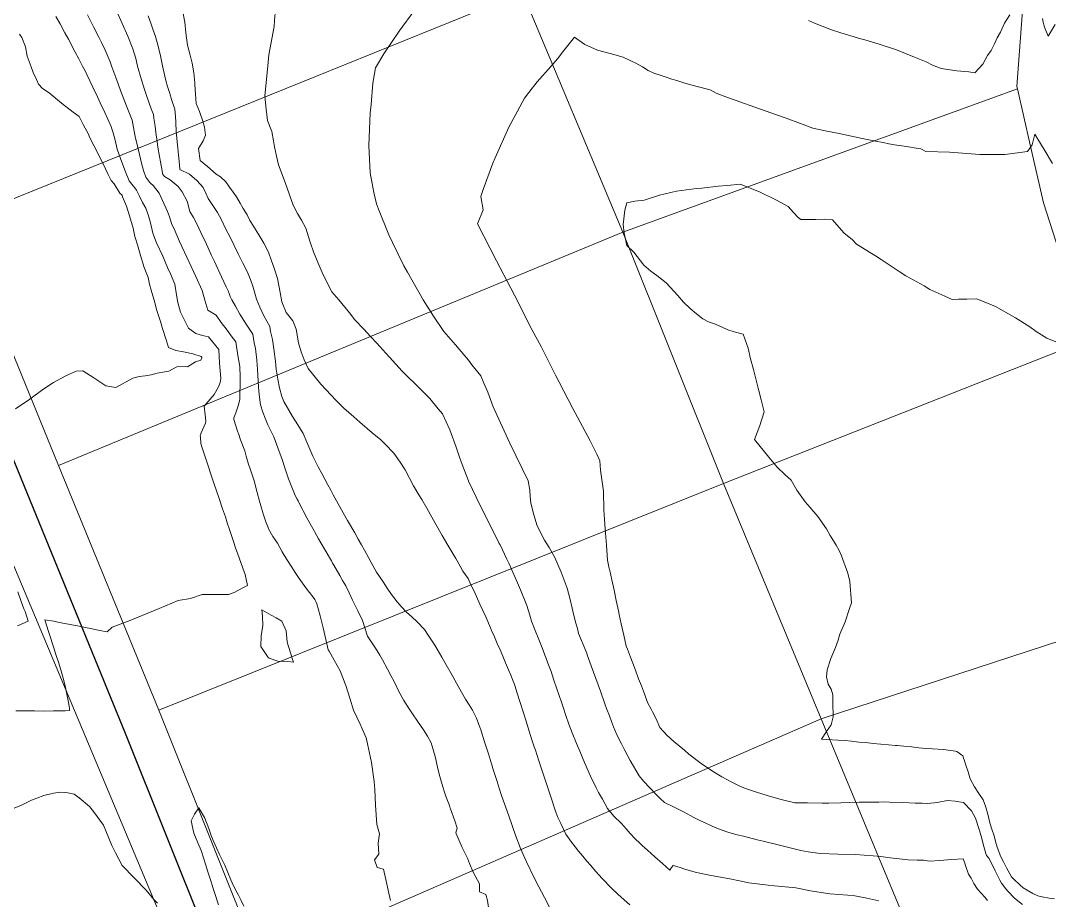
# Model space of a CAD drawing. Header units: inches. Extents: x 11351264 to 11356330, y 6702313 to 6706468.
# Drawn here: x 11352078.2 to 11352467.3, y 6704427.4 to 6704759.9 of the extents above; entities that cross this region are included whole.
import ezdxf

# ---------------------------------------------------------------- set-up
doc = ezdxf.new("R2010")
doc.units = ezdxf.units.IN
doc.header["$MEASUREMENT"] = 0
doc.layers.add('Shumate_Contours_clip1', color=7, linetype='Continuous', lineweight=0)
doc.layers.add('Shumate_Parcels_clip1', color=7, linetype='Continuous', lineweight=0)
doc.layers.add('Shumate_Streets_clip1', color=7, linetype='Continuous')

msp = doc.modelspace()

# ---------------------------------------------------------------- linework, layer by layer
at = {"layer": 'Shumate_Contours_clip1'}
for points, elevation in [([(11352091.59, 6704761.5), (11352093.13, 6704758.72), (11352095, 6704755.37), (11352096.38, 6704752.87), (11352098.92, 6704748.06), (11352100.26, 6704745.53), (11352101.68, 6704742.74), (11352102.59, 6704740.92), (11352103.27, 6704739.53), (11352105.5, 6704734.83), (11352107.27, 6704731.09), (11352108.33, 6704728.9), (11352110.03, 6704725.21), (11352112.35, 6704720.21), (11352113.21, 6704717.57), (11352113.94, 6704714.72), (11352114.71, 6704711.31), (11352116.19, 6704707.5), (11352117.87, 6704702.78), (11352119.34, 6704699.43), (11352120.83, 6704697.49), (11352121.41, 6704696.78), (11352122.09, 6704695.9), (11352123.07, 6704693.84), (11352124.34, 6704691.2), (11352125.58, 6704689), (11352126.58, 6704686.19), (11352127.32, 6704683.46), (11352128.28, 6704679.65), (11352129.66, 6704675.94), (11352131.97, 6704670.88), (11352133.81, 6704666.67), (11352134.87, 6704664.27), (11352136.49, 6704660.38), (11352137.16, 6704656.33), (11352137.71, 6704653.42), (11352138.72, 6704649.74), (11352141.78, 6704643.64), (11352142.73, 6704642.93), (11352144.45, 6704641.7), (11352147.05, 6704640.9), (11352149.28, 6704640.36), (11352153.19, 6704635.66), (11352153.46, 6704630.48), (11352153.93, 6704624.62), (11352153.72, 6704623.18), (11352153.1, 6704621.51), (11352151.46, 6704618.64), (11352149.93, 6704616.9), (11352147.69, 6704614.19), (11352148.06, 6704610.89), (11352148.31, 6704608.54), (11352148.13, 6704607.79), (11352146.53, 6704604.1), (11352146.23, 6704603.35), (11352146.12, 6704603.09), (11352146.2, 6704602.45), (11352146.33, 6704600.07), (11352146.86, 6704598.42), (11352147.87, 6704595.42), (11352148.88, 6704592.42), (11352150.45, 6704587.72), (11352151.34, 6704585.14), (11352152.33, 6704582.2), (11352153.31, 6704579.28), (11352154.61, 6704575.4), (11352155.65, 6704572.32), (11352156.38, 6704570.13), (11352157.25, 6704567.57), (11352158.76, 6704563.07), (11352159.51, 6704560.66), (11352160.82, 6704556.9), (11352162.24, 6704553.03), (11352163.14, 6704550.61), (11352164.08, 6704546.39), (11352162.23, 6704545.53), (11352159, 6704543.82), (11352157.89, 6704543.44), (11352156.98, 6704543.08), (11352154.63, 6704542.96), (11352152.02, 6704543.03), (11352149.42, 6704543.08), (11352146.83, 6704542.98), (11352142.52, 6704541.54), (11352137.75, 6704540.76), (11352130.62, 6704537.68), (11352119.92, 6704533.27), (11352112.83, 6704530.63), (11352110.94, 6704528.96), (11352108.01, 6704529.47), (11352105.23, 6704530.02), (11352102.17, 6704530.66), (11352099.76, 6704531.13), (11352099.09, 6704531.26), (11352098.99, 6704531.28), (11352096.99, 6704531.65), (11352094.91, 6704532.05), (11352092.84, 6704532.47), (11352090.76, 6704532.89), (11352087.34, 6704533.47), (11352088.82, 6704529.1), (11352089.17, 6704527.92), (11352090.71, 6704523.19), (11352091.61, 6704520.34), (11352092.51, 6704517.48), (11352093.39, 6704514.61), (11352094.62, 6704510.53), (11352095.21, 6704507.9), (11352095.76, 6704505.31), (11352096.33, 6704502.14), (11352096.6, 6704500.86), (11352096.77, 6704500.12), (11352096.78, 6704499.13), (11352095.03, 6704498.99), (11352090.63, 6704499), (11352087.16, 6704498.95), (11352083.44, 6704499.08), (11352079.39, 6704499.11), (11352076.38, 6704499.04)], 1432), ([(11352103.5, 6704762.11), (11352104.64, 6704759.89), (11352105.83, 6704757.59), (11352107.85, 6704753.65), (11352108.82, 6704751.64), (11352110.16, 6704748.79), (11352112.04, 6704744.41), (11352112.72, 6704742.51), (11352114.24, 6704738.45), (11352116.33, 6704732.54), (11352118.34, 6704727.37), (11352120.41, 6704722.3), (11352120.97, 6704719.59), (11352121.6, 6704716.18), (11352122.79, 6704710.97), (11352123.99, 6704706), (11352124.65, 6704703.29), (11352125.58, 6704700.72), (11352127.09, 6704698.72), (11352127.4, 6704698.44), (11352128.41, 6704697.6), (11352130.68, 6704694.76), (11352132.56, 6704690.56), (11352133.73, 6704687.78), (11352134.57, 6704685.8), (11352135.44, 6704682.9), (11352136.32, 6704681.2), (11352138.37, 6704676.47), (11352139.25, 6704674.57), (11352141.05, 6704670.56), (11352142.72, 6704666.97), (11352144.53, 6704663.16), (11352146.9, 6704657.89), (11352147.95, 6704654.3), (11352149.03, 6704650.54), (11352152.19, 6704648.64), (11352154.08, 6704645.88), (11352156.3, 6704642.96), (11352157.89, 6704640.78), (11352159.63, 6704638.55), (11352160.43, 6704633.4), (11352161.19, 6704629.23), (11352161.3, 6704625.29), (11352161.23, 6704621.81), (11352161.19, 6704619.5), (11352161.17, 6704616.67), (11352160.49, 6704614.38), (11352159.57, 6704611.7), (11352158.83, 6704609.76), (11352158.84, 6704609.16), (11352160.43, 6704604.42), (11352160.57, 6704603.88), (11352161.35, 6704601.52), (11352163.02, 6704597.34), (11352163.48, 6704595.37), (11352164.23, 6704592.65), (11352165.27, 6704589.71), (11352166.5, 6704585.94), (11352167.63, 6704581.56), (11352168.58, 6704578.31), (11352169.38, 6704575.71), (11352170.1, 6704573.11), (11352170.99, 6704570.51), (11352171.79, 6704568.33), (11352172.01, 6704567.87), (11352173.62, 6704564.98), (11352175.36, 6704562.37), (11352177.18, 6704559.16), (11352178.87, 6704556.24), (11352180.74, 6704553.32), (11352182.04, 6704551.38), (11352183.63, 6704549.04), (11352186.08, 6704545.59), (11352188.88, 6704542.02), (11352189.48, 6704541.07), (11352189.82, 6704540.39), (11352190.21, 6704539.44), (11352191.51, 6704534.91), (11352192.66, 6704530.43), (11352193.71, 6704525.98), (11352194.56, 6704522.14), (11352194.89, 6704521.6), (11352196.84, 6704518.16), (11352197.99, 6704516.19), (11352199.04, 6704514.17), (11352200.1, 6704511.57), (11352201.21, 6704508.61), (11352202.72, 6704503.85), (11352204.11, 6704499.25), (11352206.66, 6704493.97), (11352207.52, 6704491.94), (11352208.86, 6704488.89), (11352209.36, 6704486.55), (11352210.96, 6704479.47), (11352211.89, 6704472.34), (11352212.16, 6704469.35), (11352212.43, 6704463.35), (11352212.96, 6704456.14), (11352213.89, 6704452.54), (11352213.4, 6704448.99), (11352213.73, 6704444.87), (11352212.12, 6704442.76), (11352213.12, 6704439.84), (11352215.5, 6704439.24), (11352216.38, 6704435.29), (11352217.27, 6704431.33), (11352218.08, 6704427.33)], 1430), ([(11352114.47, 6704763.66), (11352116.61, 6704758.88), (11352118.75, 6704754.1), (11352120.7, 6704749.22), (11352121.75, 6704745.6), (11352122.39, 6704742.7), (11352123.77, 6704737.88), (11352125.19, 6704733.49), (11352125.99, 6704731.23), (11352127.62, 6704726.63), (11352128.48, 6704724.4), (11352128.59, 6704723.07), (11352129.07, 6704720.04), (11352129.36, 6704717.62), (11352129.88, 6704714.28), (11352130.17, 6704712.15), (11352130.75, 6704708.62), (11352131.09, 6704706.6), (11352131.75, 6704703.15), (11352131.92, 6704702.02), (11352132.7, 6704700.97), (11352134.76, 6704699.8), (11352137.81, 6704697.24), (11352139.27, 6704695.24), (11352141.18, 6704691.75), (11352142.23, 6704687.76), (11352143.58, 6704685.57), (11352145.01, 6704682.89), (11352147.01, 6704678.49), (11352148.09, 6704676.29), (11352150.33, 6704671.39), (11352151.49, 6704668.91), (11352154.24, 6704663.09), (11352155.96, 6704659.29), (11352156.7, 6704657.82), (11352157.14, 6704656.74), (11352157.5, 6704655.7), (11352158.14, 6704654.34), (11352159.47, 6704651.98), (11352161.09, 6704649.02), (11352163.52, 6704645.2), (11352166.07, 6704641.44), (11352166.56, 6704638.17), (11352167.06, 6704635.95), (11352167.6, 6704631.57), (11352167.78, 6704628.09), (11352168.01, 6704623.78), (11352168.23, 6704621.39), (11352168.42, 6704618.59), (11352168.95, 6704614.68), (11352169.82, 6704611.93), (11352170.67, 6704609.69), (11352171.72, 6704607.2), (11352174.02, 6704602.58), (11352175.04, 6704599.8), (11352175.97, 6704597.09), (11352176.96, 6704594.4), (11352178.29, 6704590.58), (11352179.57, 6704586.71), (11352181, 6704582.95), (11352182.09, 6704580.45), (11352182.76, 6704579.1), (11352183.14, 6704578.37), (11352183.59, 6704577.5), (11352186.44, 6704572.03), (11352189.31, 6704566.82), (11352190.94, 6704564), (11352193.03, 6704560.36), (11352195.77, 6704555.73), (11352196.24, 6704554.92), (11352196.48, 6704554.55), (11352196.72, 6704554.16), (11352198.97, 6704550.23), (11352200, 6704548.34), (11352201.17, 6704546.27), (11352202.46, 6704543.66), (11352203.71, 6704540.85), (11352205.75, 6704536.89), (11352207.51, 6704533.19), (11352209.43, 6704527.32), (11352210.73, 6704525.36), (11352212.5, 6704522.68), (11352214.03, 6704520.12), (11352215.04, 6704518.28), (11352216.93, 6704514.82), (11352218.38, 6704512.2), (11352219.51, 6704510.15), (11352221.19, 6704506.59), (11352223.1, 6704502.99), (11352225.16, 6704499.78), (11352226.38, 6704497.92), (11352228.34, 6704495.17), (11352230.65, 6704491.89), (11352232.09, 6704489.51), (11352233.48, 6704486.97), (11352235, 6704481.77), (11352236.16, 6704476.61), (11352236.8, 6704474.24), (11352237.88, 6704470.31), (11352238.5, 6704468.35), (11352239.22, 6704466.4), (11352240.38, 6704463.24), (11352240.73, 6704462.3), (11352240.86, 6704461.96), (11352242.47, 6704457.42), (11352243.32, 6704454.68), (11352242.78, 6704452.88), (11352243.93, 6704450.24), (11352245.21, 6704447.38), (11352247.22, 6704443.33), (11352248.03, 6704441.29), (11352249.41, 6704438.05), (11352251.76, 6704433.7), (11352251.73, 6704430.68), (11352254.14, 6704429.57), (11352254.75, 6704427.4), (11352255.32, 6704423.82)], 1428), ([(11352126.46, 6704761.73), (11352127.51, 6704758.97), (11352128.25, 6704756.68), (11352129.26, 6704753.98), (11352130.23, 6704750.27), (11352131.11, 6704746.59), (11352131.9, 6704742.9), (11352132.82, 6704738.92), (11352133.12, 6704737.34), (11352133.79, 6704735.08), (11352134.61, 6704732.38), (11352135.31, 6704730.17), (11352136.54, 6704726.5), (11352136.84, 6704723.63), (11352136.94, 6704721.6), (11352137.08, 6704717.84), (11352137.73, 6704711.77), (11352137.99, 6704709.25), (11352138.14, 6704706.83), (11352138.39, 6704703.65), (11352142.15, 6704701.87), (11352144.83, 6704699.5), (11352147.23, 6704696.88), (11352148.22, 6704694.76), (11352149.11, 6704692.69), (11352151.16, 6704689.72), (11352152.69, 6704687.35), (11352154.18, 6704684.67), (11352155.88, 6704681.16), (11352157.47, 6704678.12), (11352160.45, 6704671.81), (11352162.32, 6704668.27), (11352164.08, 6704664.84), (11352165.26, 6704661.72), (11352166.1, 6704659.53), (11352166.82, 6704656.96), (11352167.43, 6704654.62), (11352168.72, 6704651.66), (11352170.15, 6704648.39), (11352172.52, 6704644.33), (11352172.77, 6704642.49), (11352173.51, 6704639.38), (11352173.96, 6704635.94), (11352174.6, 6704631.04), (11352174.89, 6704628.15), (11352175.5, 6704624.4), (11352176.11, 6704621.1), (11352176.97, 6704617.91), (11352177.76, 6704615.91), (11352181.04, 6704610.29), (11352183.08, 6704607.11), (11352185.03, 6704603.83), (11352186.47, 6704600.58), (11352188.7, 6704595.37), (11352190.8, 6704591.33), (11352192.16, 6704588.73), (11352194.36, 6704584.53), (11352195.5, 6704582.46), (11352196.49, 6704580.69), (11352197.74, 6704578.43), (11352198.99, 6704576.16), (11352200.26, 6704573.9), (11352201.86, 6704571.04), (11352204.57, 6704566.31), (11352205.93, 6704563.93), (11352207.09, 6704561.85), (11352208.26, 6704559.78), (11352209.97, 6704556.72), (11352212.23, 6704552.61), (11352212.87, 6704551.47), (11352215.28, 6704547.79), (11352216.89, 6704545.37), (11352218.47, 6704543.05), (11352219.43, 6704541.88), (11352220.66, 6704540.3), (11352222.15, 6704538.49), (11352224.2, 6704536.37), (11352226.16, 6704534.56), (11352228.2, 6704532.72), (11352231, 6704529.84), (11352232.35, 6704527.59), (11352234.85, 6704523.89), (11352237.52, 6704519.32), (11352239.21, 6704516.38), (11352241.05, 6704513.19), (11352243.06, 6704509.47), (11352244.92, 6704506.05), (11352246.5, 6704503.51), (11352247.9, 6704501.33), (11352249.08, 6704499.28), (11352250.28, 6704497.01), (11352250.62, 6704496.31), (11352251.53, 6704493.89), (11352252.26, 6704491.92), (11352253.72, 6704487.38), (11352255.12, 6704482.77), (11352256.26, 6704479.07), (11352256.5, 6704478.32), (11352256.71, 6704477.63), (11352257.43, 6704475.35), (11352258.41, 6704472.3), (11352259.21, 6704469.8), (11352260.12, 6704467.05), (11352262.87, 6704459.41), (11352265.55, 6704451.74), (11352267.16, 6704447.43), (11352268.3, 6704444.71), (11352269.49, 6704441.97), (11352272.42, 6704435.98), (11352274.24, 6704432.51), (11352275.2, 6704430.67), (11352276.33, 6704428.53), (11352278.33, 6704424.56)], 1426), ([(11352139.44, 6704763.91), (11352140.36, 6704759.33), (11352140.72, 6704755.36), (11352141.31, 6704750.67), (11352142.3, 6704746.9), (11352143.05, 6704743.84), (11352143.68, 6704740.19), (11352144.07, 6704736.46), (11352144.11, 6704735.76), (11352144.33, 6704732.17), (11352144.61, 6704728.6), (11352145.86, 6704725.58), (11352147.17, 6704721.97), (11352147.71, 6704719.61), (11352148.15, 6704716.59), (11352147.23, 6704714.44), (11352145.51, 6704711.55), (11352146.09, 6704707.12), (11352148.9, 6704704.8), (11352152.15, 6704701.92), (11352153.86, 6704700.85), (11352155.81, 6704699.04), (11352157.23, 6704696.95), (11352158.58, 6704695.1), (11352159.82, 6704693.28), (11352161.2, 6704690.94), (11352162.45, 6704688.94), (11352163.86, 6704686.56), (11352164.96, 6704684.41), (11352166.28, 6704682.24), (11352168.27, 6704679.02), (11352170.24, 6704675.8), (11352172.03, 6704672.4), (11352173.1, 6704669.17), (11352174.19, 6704665.96), (11352175.41, 6704662.44), (11352175.92, 6704659.8), (11352176.39, 6704657.14), (11352177.02, 6704653.58), (11352178.67, 6704649.64), (11352181.14, 6704646.52), (11352182.4, 6704643.31), (11352183.36, 6704638.14), (11352184.35, 6704634.7), (11352185.42, 6704631.75), (11352187.01, 6704628.49), (11352191.72, 6704622.49), (11352195.62, 6704618.36), (11352197.4, 6704616.46), (11352200.5, 6704613.44), (11352204.19, 6704610.14), (11352206.48, 6704608.14), (11352211.2, 6704604.08), (11352214.49, 6704601.48), (11352215.91, 6704600.01), (11352219.32, 6704596.39), (11352221.81, 6704593.08), (11352223.61, 6704590.12), (11352226.84, 6704584.12), (11352228.89, 6704580.73), (11352229.92, 6704578.92), (11352231.88, 6704575.64), (11352233.76, 6704572.3), (11352235.04, 6704569.96), (11352237.62, 6704565.33), (11352239.77, 6704561.65), (11352242.76, 6704556.66), (11352244.47, 6704553.7), (11352245.47, 6704551.9), (11352247.46, 6704549.09), (11352248.66, 6704546.39), (11352249.7, 6704544.28), (11352251.91, 6704539.42), (11352254.11, 6704534.53), (11352255.89, 6704530.43), (11352256.37, 6704529.43), (11352257.44, 6704526.99), (11352258.5, 6704524.53), (11352259.56, 6704522.07), (11352260.58, 6704519.7), (11352261.63, 6704517.24), (11352262.76, 6704514.53), (11352263.6, 6704512.52), (11352264.55, 6704510.32), (11352264.91, 6704509.33), (11352265.15, 6704508.6), (11352266.03, 6704505.79), (11352267.14, 6704502.23), (11352268.25, 6704498.68), (11352269.38, 6704495.14), (11352270.43, 6704491.72), (11352271.61, 6704488.04), (11352272.45, 6704485.46), (11352272.89, 6704484.13), (11352274.26, 6704480.2), (11352276.64, 6704472.96), (11352278.61, 6704466.88), (11352280.59, 6704460.79), (11352281.45, 6704458.71), (11352282.56, 6704456.48), (11352284.43, 6704452.41), (11352286.52, 6704449.36), (11352287.99, 6704447.68), (11352289.18, 6704446.01), (11352290.82, 6704444.07), (11352292.39, 6704442.18), (11352293.92, 6704440.53), (11352295.66, 6704438.43), (11352298.12, 6704435.68), (11352301.73, 6704432.04), (11352304.17, 6704429.62), (11352308.64, 6704425.76)], 1424), ([(11352174.59, 6704764.28), (11352174.28, 6704759.92), (11352174.1, 6704757.69), (11352172.11, 6704747.03), (11352171.68, 6704742.81), (11352170.57, 6704731.43), (11352171.12, 6704726.51), (11352171.58, 6704722.13), (11352173.2, 6704717.97), (11352173.83, 6704714.51), (11352174.29, 6704712.24), (11352175.03, 6704708.69), (11352175.79, 6704705.47), (11352178.22, 6704698.75), (11352181.27, 6704690.23), (11352182.99, 6704687.04), (11352184.43, 6704684.49), (11352186.07, 6704681.44), (11352187.12, 6704678.19), (11352187.91, 6704675.76), (11352189.01, 6704672.55), (11352190.82, 6704668.23), (11352192.65, 6704663.89), (11352195.95, 6704657.43), (11352198.53, 6704654.35), (11352202.61, 6704649.51), (11352204.65, 6704646.86), (11352208.07, 6704643.32), (11352210.51, 6704640.56), (11352212.93, 6704638.05), (11352216.29, 6704634.27), (11352217.75, 6704632.74), (11352222.57, 6704627.43), (11352224.68, 6704625.35), (11352227.14, 6704622.95), (11352233.01, 6704617.08), (11352236.12, 6704613.25), (11352237.83, 6704611.28), (11352240.6, 6704605.24), (11352242.91, 6704598.74), (11352244.17, 6704594.92), (11352245.19, 6704592.21), (11352247.61, 6704585.93), (11352247.64, 6704585.87), (11352247.67, 6704585.8), (11352249.16, 6704582.7), (11352250.53, 6704579.86), (11352253.59, 6704573.7), (11352256.35, 6704568.19), (11352259.26, 6704562.3), (11352259.58, 6704561.76), (11352262.16, 6704556.42), (11352262.99, 6704554.57), (11352264.77, 6704550.63), (11352266.14, 6704547.43), (11352267.27, 6704544.79), (11352269.63, 6704538.9), (11352270.84, 6704535.18), (11352271.44, 6704532.97), (11352272.8, 6704529.41), (11352273.94, 6704526.64), (11352275.68, 6704522.25), (11352276.53, 6704520.11), (11352276.9, 6704519.25), (11352277.67, 6704517.11), (11352278.81, 6704513.89), (11352279.9, 6704510.61), (11352280.99, 6704507.34), (11352281.85, 6704504.89), (11352282.72, 6704502.39), (11352283.53, 6704500.12), (11352284.44, 6704497.32), (11352285.6, 6704493.99), (11352286.87, 6704490.71), (11352288.5, 6704486.65), (11352289.71, 6704483.81), (11352291.54, 6704479.46), (11352293.71, 6704474.39), (11352295.88, 6704469.97), (11352296.78, 6704468.15), (11352298.24, 6704465.68), (11352300.2, 6704462.12), (11352302.62, 6704459.27), (11352305.47, 6704456.52), (11352307.18, 6704454.48), (11352308.79, 6704452.65), (11352310.68, 6704450.63), (11352312.38, 6704448.99), (11352312.64, 6704448.74), (11352312.77, 6704448.62), (11352313.25, 6704448.18), (11352315.26, 6704446.34), (11352318.1, 6704443.81), (11352320.94, 6704441.31), (11352323.78, 6704438.81), (11352324.41, 6704439.83), (11352325.05, 6704440.56), (11352327.26, 6704439.94), (11352329.86, 6704439.13), (11352333.84, 6704437.98), (11352336.91, 6704437.36), (11352339.38, 6704436.86), (11352342.93, 6704436.17), (11352346.48, 6704435.55), (11352350.04, 6704434.8), (11352353.61, 6704434.08), (11352360.9, 6704433.17), (11352363.33, 6704432.89), (11352371.4, 6704432.09), (11352376.96, 6704431.04), (11352384.31, 6704429.89), (11352391.03, 6704429.39), (11352393.66, 6704429.18), (11352398.25, 6704428.23), (11352402.82, 6704427.26)], 1422), ([(11352227.26, 6704764.03), (11352221.36, 6704755.89), (11352215.55, 6704747.4), (11352212.48, 6704742.13), (11352211.46, 6704736.35), (11352210.77, 6704728.27), (11352210.46, 6704725.08), (11352209.98, 6704712.72), (11352210.39, 6704702.38), (11352211.81, 6704695.01), (11352212.79, 6704690.68), (11352213.59, 6704688.67), (11352217.47, 6704678.98), (11352218.93, 6704676.06), (11352223.16, 6704667.31), (11352224.6, 6704664.84), (11352230.45, 6704654.34), (11352234.4, 6704648.25), (11352238.25, 6704642.38), (11352242.64, 6704637.34), (11352246.21, 6704633.27), (11352247.57, 6704631.64), (11352248.91, 6704629.77), (11352252.23, 6704625.68), (11352253.41, 6704622.85), (11352254.91, 6704619.55), (11352256.94, 6704613.9), (11352263.19, 6704600.19), (11352270.13, 6704585.97), (11352270.77, 6704582.5), (11352270.87, 6704580.11), (11352271.17, 6704577.72), (11352272.09, 6704574), (11352273.46, 6704569.4), (11352275.35, 6704565.41), (11352276.29, 6704563.61), (11352278.13, 6704560.76), (11352280.16, 6704557.21), (11352282.64, 6704551.41), (11352284.92, 6704545.47), (11352285.91, 6704541.67), (11352286.84, 6704537.83), (11352287.34, 6704535.64), (11352288.25, 6704532.24), (11352288.79, 6704530.19), (11352289.27, 6704528.28), (11352290.3, 6704525.6), (11352291.55, 6704522.67), (11352292.31, 6704520.8), (11352292.5, 6704520.26), (11352294.05, 6704516.03), (11352295.78, 6704511.26), (11352297.5, 6704506.49), (11352299.23, 6704501.71), (11352299.85, 6704499.99), (11352300.89, 6704497.12), (11352301.66, 6704495.06), (11352302.47, 6704493.01), (11352303.7, 6704490.03), (11352305.41, 6704486.55), (11352306.44, 6704484.55), (11352308.69, 6704480.31), (11352312.15, 6704474.53), (11352313.85, 6704472.47), (11352316.26, 6704469.86), (11352318.37, 6704467.68), (11352320.1, 6704465.95), (11352321.69, 6704464.42), (11352325.39, 6704462.63), (11352328.96, 6704460.91), (11352333.11, 6704458.67), (11352335.11, 6704457.62), (11352337.13, 6704456.67), (11352339.74, 6704455.46), (11352342.84, 6704454.2), (11352346.01, 6704453.08), (11352349.26, 6704452.16), (11352351.56, 6704451.66), (11352356.77, 6704450.3), (11352359.07, 6704449.8), (11352365.73, 6704448.17), (11352373.27, 6704446.25), (11352376.01, 6704445.77), (11352380.61, 6704445.14), (11352387.28, 6704444.85), (11352393.9, 6704444.74), (11352400.6, 6704444.3), (11352403.54, 6704444.03), (11352407.07, 6704443.47), (11352410.51, 6704443.06), (11352413.93, 6704442.77), (11352417.33, 6704442.59), (11352419.72, 6704442.57), (11352421.94, 6704442.26), (11352425.84, 6704442.53), (11352430.23, 6704442.87), (11352434.69, 6704443.13), (11352435.32, 6704441.46), (11352435.57, 6704440.65), (11352436.67, 6704437.34), (11352437.73, 6704435.78), (11352438.74, 6704433.85), (11352440.12, 6704431.6), (11352442.86, 6704428.6), (11352443.85, 6704427.36)], 1420), ([(11352452.31, 6704762.17), (11352450.36, 6704758.93), (11352448.74, 6704755.58), (11352447.56, 6704753.48), (11352446.53, 6704751.11), (11352445.22, 6704748.67), (11352443.85, 6704746.81), (11352442.14, 6704743.48), (11352439.04, 6704740.17), (11352436.83, 6704740.63), (11352432.32, 6704740.94), (11352426.38, 6704741.79), (11352423.1, 6704743.15), (11352420.64, 6704744.33), (11352416.26, 6704746.14), (11352409.42, 6704748.9), (11352402.87, 6704751.01), (11352397.5, 6704752.62), (11352395.53, 6704753.18), (11352393.47, 6704753.75), (11352390.09, 6704754.75), (11352388.03, 6704755.4), (11352384.93, 6704756.46), (11352381.37, 6704757.86), (11352378.49, 6704759.02), (11352376.13, 6704759.97)], 1420), ([(11352469.42, 6704758.41), (11352466.82, 6704754.1), (11352465.41, 6704757.49), (11352465.17, 6704758.38), (11352464.96, 6704759.32), (11352464.64, 6704760.69)], 1420), ([(11352077.86, 6704754.83), (11352078.35, 6704754.09), (11352078.65, 6704753.6), (11352080.04, 6704750.04), (11352080.66, 6704746.53), (11352082.23, 6704742.41), (11352082.98, 6704740.31), (11352084.18, 6704737.73), (11352085.02, 6704735.89), (11352086.52, 6704734.22), (11352089.02, 6704732.67), (11352093.71, 6704728.68), (11352098.14, 6704725.3), (11352100.32, 6704723.71), (11352101.91, 6704720.67), (11352103.98, 6704716.7), (11352104.19, 6704716.17), (11352105.97, 6704712.69), (11352108.16, 6704708.3), (11352110.33, 6704703.89), (11352111.35, 6704701.76), (11352112.5, 6704699.47), (11352113.55, 6704698.24), (11352115.8, 6704694.7), (11352116.63, 6704694.01), (11352116.79, 6704693.36), (11352118.24, 6704689.75), (11352119.44, 6704686.09), (11352120.8, 6704681.48), (11352121.47, 6704678.36), (11352122.53, 6704674.75), (11352123.6, 6704671.15), (11352125, 6704666.57), (11352126.44, 6704662.79), (11352126.97, 6704660.34), (11352127.58, 6704658.09), (11352128.96, 6704653.36), (11352129.66, 6704650.75), (11352131.14, 6704646.2), (11352131.85, 6704643.52), (11352133.43, 6704638.94), (11352134.11, 6704636.34), (11352136.98, 6704635.19), (11352139.83, 6704634.69), (11352143.32, 6704634.03), (11352146.53, 6704632.93), (11352146.64, 6704632.88), (11352146.74, 6704632.77), (11352146.74, 6704632.52), (11352146.41, 6704631.55), (11352144.38, 6704631.01), (11352141.39, 6704629.04), (11352140.48, 6704629.21), (11352137.34, 6704629.11), (11352134.32, 6704627.47), (11352132.04, 6704627.02), (11352129.87, 6704626.64), (11352127.61, 6704626.07), (11352125.31, 6704625.61), (11352123.03, 6704625.36), (11352120.68, 6704624.83), (11352114.24, 6704621.2), (11352110.45, 6704621.89), (11352108.58, 6704623.15), (11352105.91, 6704624.92), (11352101.7, 6704627.52), (11352099.2, 6704627.49), (11352095.37, 6704625.61), (11352090.71, 6704623.14), (11352086.69, 6704620.46), (11352081.72, 6704616.83), (11352076.31, 6704613.21)], 1434), ([(11352468.49, 6704705.9), (11352465.3, 6704711.2), (11352462.95, 6704715.17), (11352461.84, 6704717.05), (11352460.82, 6704713.03), (11352459.07, 6704710.49), (11352450.49, 6704709.31), (11352444.55, 6704709.39), (11352441.04, 6704709.34), (11352429.54, 6704710.22), (11352420.57, 6704710.5), (11352418.68, 6704711.47), (11352417.67, 6704711.62), (11352413.2, 6704712.32), (11352408.77, 6704713.02), (11352406.55, 6704713.42), (11352404.37, 6704713.81), (11352401.59, 6704714.37), (11352396.44, 6704715.41), (11352387.78, 6704717.27), (11352383.08, 6704718.16), (11352377.87, 6704719.24), (11352373.19, 6704721.04), (11352367.8, 6704723.02), (11352364.51, 6704724.17), (11352357.7, 6704726.65), (11352348.52, 6704729.81), (11352345.89, 6704730.72), (11352341.23, 6704732.55), (11352339.05, 6704733.81), (11352333.62, 6704735.1), (11352329.44, 6704736.26), (11352326.4, 6704737.31), (11352324.45, 6704737.85), (11352322.41, 6704738.54), (11352320.41, 6704739.15), (11352317.67, 6704740.11), (11352315.61, 6704741.11), (11352313.35, 6704742.51), (11352310.84, 6704743.83), (11352308.97, 6704744.79), (11352306.05, 6704746.08), (11352301.24, 6704747.54), (11352296.41, 6704748.78), (11352291.62, 6704750.91), (11352287.69, 6704753.69), (11352283.7, 6704748.64), (11352281.29, 6704745.5), (11352278.74, 6704742.63), (11352273.54, 6704736.8), (11352270.45, 6704732.81), (11352268.83, 6704730.61), (11352265.28, 6704724.05), (11352262.9, 6704719.61), (11352257.69, 6704708.07), (11352256.76, 6704706.04), (11352253.11, 6704696.04), (11352252.28, 6704693.5), (11352253.19, 6704688.39), (11352250.99, 6704683.15), (11352258.26, 6704669.08), (11352264.96, 6704656.14), (11352271.61, 6704643.16), (11352275.17, 6704636.46), (11352280.51, 6704625.96), (11352281.89, 6704623.28), (11352287.04, 6704613.33), (11352288.85, 6704610.04), (11352293.64, 6704601.06), (11352296.11, 6704596.09), (11352297.22, 6704593.53), (11352297.55, 6704589.97), (11352298.69, 6704582.12), (11352298.75, 6704575.02), (11352299.03, 6704571.49), (11352299.31, 6704567.67), (11352299.78, 6704561.71), (11352300.22, 6704556.06), (11352300.82, 6704552.83), (11352300.91, 6704552.62), (11352300.99, 6704552.39), (11352301.06, 6704552.12), (11352301.83, 6704548.51), (11352302.66, 6704544.63), (11352303.5, 6704540.76), (11352304.35, 6704536.88), (11352304.62, 6704535.48), (11352305.37, 6704531.95), (11352306.3, 6704527.59), (11352307.25, 6704523.55), (11352307.75, 6704522.36), (11352308.83, 6704519.32), (11352310.34, 6704515.41), (11352310.73, 6704514.42), (11352311.96, 6704511.17), (11352312.98, 6704508.47), (11352313.74, 6704506.49), (11352314.29, 6704505.04), (11352315.34, 6704502.26), (11352316.68, 6704499.71), (11352317.21, 6704498.73), (11352318.54, 6704496.09), (11352320.03, 6704492.71), (11352322.56, 6704489.81), (11352325.32, 6704487.5), (11352327.3, 6704485.82), (11352329.25, 6704484.14), (11352330.95, 6704482.69), (11352336.06, 6704478.81), (11352340.56, 6704475.92), (11352343.42, 6704474.12), (11352347.16, 6704472.05), (11352350.2, 6704470.64), (11352352.42, 6704469.72), (11352356.47, 6704468.31), (11352360.61, 6704467), (11352365.3, 6704465.64), (11352371.06, 6704464.33), (11352375.83, 6704464.29), (11352381.41, 6704464.17), (11352383.86, 6704464.19), (11352388.39, 6704464.22), (11352391.8, 6704464.4), (11352395.32, 6704464.54), (11352402.82, 6704464.52), (11352404.6, 6704464.6), (11352406.83, 6704464.51), (11352411.89, 6704464.35), (11352416.51, 6704464.17), (11352419.19, 6704464.1), (11352421.35, 6704464), (11352424.9, 6704464.44), (11352428.78, 6704465.14), (11352431.65, 6704464.86), (11352434.8, 6704464.44), (11352437.83, 6704461.23), (11352439.37, 6704458.46), (11352440.87, 6704453.85), (11352441.16, 6704452.9), (11352441.72, 6704450.76), (11352442.28, 6704448.61), (11352443.2, 6704445.16), (11352443.39, 6704444.7), (11352443.52, 6704444.41), (11352444.47, 6704443.28), (11352446.83, 6704438.53), (11352448.6, 6704435.04), (11352449.19, 6704433.88), (11352450.81, 6704431.77), (11352451.58, 6704430.94), (11352454.04, 6704428.22), (11352457.1, 6704425.9)], 1418), ([(11352470.99, 6704638), (11352466.33, 6704639.88), (11352462.32, 6704642.4), (11352459.84, 6704644.19), (11352454.45, 6704647.58), (11352446.89, 6704651.86), (11352439.79, 6704654.8), (11352436.13, 6704654.59), (11352432.95, 6704654.63), (11352430.56, 6704654.54), (11352427.69, 6704655.77), (11352422.09, 6704658.35), (11352419.94, 6704659.67), (11352412.99, 6704663.52), (11352410.49, 6704665.1), (11352403.68, 6704669.6), (11352401.56, 6704670.98), (11352394.35, 6704675.43), (11352392.77, 6704677.08), (11352389.54, 6704679.72), (11352385.31, 6704684.68), (11352382.1, 6704684.86), (11352379.01, 6704684.82), (11352373.24, 6704684.72), (11352372.25, 6704685.56), (11352370.56, 6704687.47), (11352368.56, 6704689.62), (11352364.13, 6704692.06), (11352357.72, 6704695.18), (11352350.34, 6704698.16), (11352345.41, 6704697.56), (11352342.06, 6704697.39), (11352335.88, 6704696.55), (11352333.85, 6704696.46), (11352326.32, 6704695.42), (11352319.81, 6704693.98), (11352314, 6704692.13), (11352310.55, 6704691.63), (11352307.54, 6704691.11), (11352306.68, 6704688.29), (11352306.15, 6704682.84), (11352306.54, 6704679.59), (11352307.53, 6704674.97), (11352310.15, 6704672.44), (11352313.89, 6704667.54), (11352316.62, 6704665.29), (11352318.78, 6704663.57), (11352322.37, 6704660.83), (11352323.89, 6704659.23), (11352326.74, 6704656.06), (11352328.91, 6704653.57), (11352331.47, 6704651.1), (11352333.78, 6704649.07), (11352336.24, 6704647.19), (11352338.31, 6704646.11), (11352340.68, 6704645.33), (11352343.3, 6704644.16), (11352345.64, 6704643.09), (11352348.13, 6704642.32), (11352351.54, 6704641.46), (11352353.32, 6704636.08), (11352354.29, 6704632.1), (11352355.33, 6704628.09), (11352356.39, 6704624.08), (11352357.18, 6704620.95), (11352358.31, 6704616.55), (11352359.41, 6704612.1), (11352357.74, 6704606.94), (11352355.71, 6704601.65), (11352361.24, 6704594.92), (11352364.32, 6704591.14), (11352367.28, 6704588.36), (11352369.66, 6704586.23), (11352371.77, 6704582.41), (11352373.05, 6704580.64), (11352374.98, 6704578.07), (11352376.69, 6704576.08), (11352379.71, 6704572.49), (11352382.97, 6704567.86), (11352384.36, 6704565.32), (11352386.68, 6704561.68), (11352387.84, 6704559.64), (11352388.61, 6704557.64), (11352391.01, 6704551.13), (11352391.8, 6704547.99), (11352392.44, 6704539.83), (11352391.74, 6704537.68), (11352390, 6704532.73), (11352388.04, 6704528.03), (11352387.36, 6704525.75), (11352386.43, 6704523.02), (11352384.69, 6704518.79), (11352383.26, 6704514.58), (11352382.94, 6704511.96), (11352383.6, 6704509.07), (11352384.7, 6704507.19), (11352385.39, 6704505.14), (11352385.35, 6704503.01), (11352385.34, 6704500.89), (11352385.57, 6704497.87), (11352385.58, 6704496.75), (11352384.73, 6704493.74), (11352383.03, 6704491.22), (11352381.05, 6704488.28), (11352383.08, 6704488.19), (11352387.24, 6704488.01), (11352390, 6704487.79), (11352392.44, 6704487.54), (11352395.27, 6704487.27), (11352397.82, 6704487.03), (11352400.69, 6704486.76), (11352403.55, 6704486.48), (11352406.42, 6704486.21), (11352409.08, 6704485.97), (11352409.29, 6704485.95), (11352409.71, 6704485.92), (11352412.22, 6704485.68), (11352415.11, 6704485.4), (11352417.88, 6704485.12), (11352420.7, 6704484.87), (11352423.03, 6704484.67), (11352427.24, 6704484.46), (11352431.76, 6704483.8), (11352432.18, 6704483.68), (11352432.33, 6704483.62), (11352434.57, 6704482.02), (11352434.85, 6704481.14), (11352435.11, 6704480.47), (11352435.75, 6704478.47), (11352436.53, 6704476.03), (11352437.36, 6704473.4), (11352439.03, 6704470.35), (11352440.57, 6704467.8), (11352442.19, 6704465.47), (11352443.15, 6704463.01), (11352444.04, 6704459.95), (11352444.79, 6704456.74), (11352445.57, 6704454.31), (11352446.36, 6704451.76), (11352446.91, 6704449.68), (11352447.51, 6704447.52), (11352448.95, 6704443.91), (11352449.92, 6704441.99), (11352451.13, 6704439.65), (11352452.93, 6704436.31), (11352453.81, 6704435.45), (11352456.28, 6704433.16), (11352457.39, 6704432.21), (11352460.99, 6704429.95), (11352462.91, 6704429.1), (11352464.57, 6704428.79), (11352467.15, 6704428.28), (11352469.2, 6704428.03)], 1416), ([(11352077.16, 6704543.97), (11352078.47, 6704540.4), (11352079.47, 6704537.64), (11352079.7, 6704537.05), (11352079.98, 6704536.64), (11352081.13, 6704532.95), (11352077.11, 6704531.19)], 1434), ([(11352129.97, 6704426.34), (11352128.57, 6704427.79), (11352125.67, 6704431.3), (11352121.2, 6704435.95), (11352116.68, 6704440.53), (11352114.17, 6704445.42), (11352112.69, 6704448.11), (11352109.6, 6704455.87), (11352105.84, 6704461.03), (11352104.29, 6704462.94), (11352100.39, 6704466.13), (11352098.53, 6704467.59), (11352096.06, 6704468.12), (11352093.29, 6704468.36), (11352090.64, 6704467.93), (11352086.97, 6704467.02), (11352084.32, 6704466.05), (11352082.3, 6704465.31), (11352078.3, 6704463.32), (11352074.77, 6704461.92)], 1430), ([(11352162.7, 6704425.27), (11352161.51, 6704427.61), (11352160.59, 6704429.4), (11352159.68, 6704431.19), (11352158.25, 6704434.07), (11352157.76, 6704435.16), (11352156.58, 6704437.94), (11352155.42, 6704440.75), (11352154.46, 6704442.77), (11352153.48, 6704444.8), (11352152.37, 6704447.23), (11352151.04, 6704450.09), (11352150.29, 6704451.99), (11352149.42, 6704454.61), (11352147.89, 6704458.52), (11352145.64, 6704462.34), (11352143.98, 6704460.02), (11352142.67, 6704457.49), (11352143.77, 6704452.78), (11352145.29, 6704449.21), (11352146.53, 6704446.3), (11352147.39, 6704443.5), (11352148.25, 6704440.77), (11352148.93, 6704438.63), (11352150.27, 6704434.39), (11352150.66, 6704433.14), (11352150.95, 6704432.22), (11352151.79, 6704429.62), (11352153.02, 6704425.78)], 1430)]:
    msp.add_lwpolyline(points, dxfattribs=dict(at, elevation=elevation))
at = {"layer": 'Shumate_Contours_clip1', "elevation": 1432}
msp.add_lwpolyline([(11352169.5, 6704537.2), (11352172.98, 6704535.24), (11352174.85, 6704534.23), (11352177.07, 6704532.94), (11352178.7, 6704529.24), (11352179.03, 6704525.08), (11352179.43, 6704523.7), (11352180.64, 6704519.89), (11352180.97, 6704518.86), (11352181.41, 6704517.48), (11352179.29, 6704517.67), (11352175.45, 6704517.88), (11352172.23, 6704519), (11352171.8, 6704519.2), (11352169.08, 6704523.43), (11352169.25, 6704527.39), (11352169.83, 6704531.32), (11352169.75, 6704534.84)], close=True, dxfattribs=at)
at = {"layer": 'Shumate_Parcels_clip1'}
msp.add_lwpolyline([(11351264.41, 6703250.15), (11351264.41, 6705530.13), (11351269, 6705526), (11351364, 6705439), (11351433, 6705420), (11351462, 6705342.5), (11351504, 6705230.5), (11351551, 6705103.5), (11351600, 6704972.5), (11351655, 6704826), (11351922.09, 6704924.2), (11351929.74, 6704905.37), (11351937, 6704887.5), (11351967.25, 6704814.04), (11351967.56, 6704811.12), (11352007.38, 6704716.25), (11352075.59, 6704553.74), (11352075.68, 6704553.81), (11352325, 6703959.5)], dxfattribs=at)
for points in [[(11352455.2, 6704734.1), (11352306, 6704680), (11352268, 6704770.5), (11352228.34, 6704864.72), (11352229, 6704865), (11352251, 6704873.5), (11352281, 6704880.5), (11352322, 6704879.5), (11352443, 6704842), (11352452, 6704834.5), (11352460, 6704802.5), (11352455, 6704735)], [(11352268, 6704770.5), (11352054.7, 6704684.28), (11352037, 6704727.5), (11352016.46, 6704775.19), (11352228.34, 6704864.72)], [(11352306, 6704680), (11352092.59, 6704591.74), (11352054.7, 6704684.28), (11352268, 6704770.5)], [(11352484.98, 6704640.55), (11352344, 6704585), (11352306, 6704680), (11352455.2, 6704734.1), (11352460, 6704713), (11352465, 6704691), (11352472, 6704669.5)], [(11352344, 6704585), (11352130.46, 6704499.27), (11352092.59, 6704591.74), (11352306, 6704680)], [(11352524.09, 6704542.79), (11352381, 6704496), (11352344, 6704585), (11352484.98, 6704640.55), (11352485, 6704640.5), (11352524, 6704543)], [(11352381, 6704496), (11352168.87, 6704403.72), (11352132, 6704495.5), (11352130.46, 6704499.27), (11352344, 6704585)], [(11352558.89, 6704457.26), (11352429, 6704379), (11352422, 6704397.5), (11352381, 6704496), (11352524.09, 6704542.79)], [(11352422, 6704397.5), (11352207.03, 6704308.76), (11352168.87, 6704403.72), (11352381, 6704496)]]:
    msp.add_lwpolyline(points, close=True, dxfattribs=at)
at = {"layer": 'Shumate_Streets_clip1', "color": 4}
msp.add_lwpolyline([(11351989, 6704801), (11352023, 6704722), (11352118, 6704490), (11352208, 6704265.5), (11352353, 6703932), (11352377, 6703878.5), (11352396, 6703838)], dxfattribs=at)

doc.saveas('drawing.dxf')
